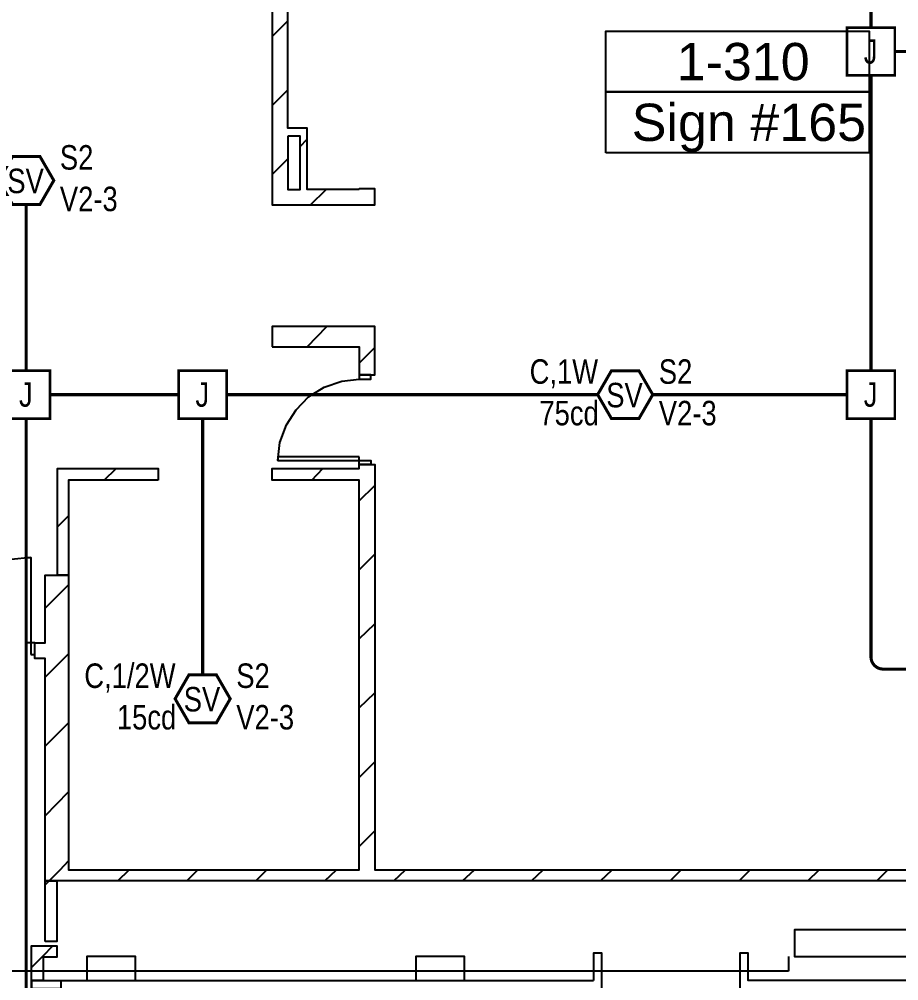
# Model space of a CAD drawing. Header units: inches. Extents: x 8199 to 15931, y 7617 to 15423.
# Drawn here: x 10212.1 to 10642.9, y 8976.3 to 9447.2 of the extents above; entities that cross this region are included whole.
import ezdxf
from ezdxf.enums import TextEntityAlignment as Align

# ---------------------------------------------------------------- set-up
doc = ezdxf.new("R2010")
doc.units = ezdxf.units.IN
doc.header["$LTSCALE"] = 0.25
doc.header["$MEASUREMENT"] = 0
for name, color, linetype in [('BACKGROUND', 8, 'Continuous'), ('CONDUIT', 6, 'Continuous'), ('JUNCTION BOX', 1, 'Continuous'), ('SPEAKER STROBE', 1, 'Continuous')]:
    doc.layers.add(name, color=color, linetype=linetype)
doc.styles.add('Arial', font='arial.ttf', dxfattribs={"width": 0.8})
doc.styles.add('PDF Arial', font='arial.ttf')

# ---------------------------------------------------------------- blocks, each defined once
blk = doc.blocks.new('GC-S7VM')
at = {"layer": 'SPEAKER STROBE', "const_width": 1.46}
blk.add_lwpolyline([(13.83, 0.21), (7.08, 11.9), (-6.42, 11.9), (-13.17, 0.21), (-6.42, -11.49), (7.08, -11.49)], close=True, dxfattribs=at)
at = {"layer": 'SPEAKER STROBE', "style": 'Arial', "width": 0.8}
blk.add_text('SV', height=12, dxfattribs=at).set_placement((0, 0), align=Align.MIDDLE)
for tag, p in [('C', (-12.95, 11.52)), ('CANDELA', (-12.62, -8.82)), ('1/2W', (-12.62, -29.16))]:
    blk.add_attdef(tag, text='', height=12, dxfattribs=at).set_placement(p, align=Align.MIDDLE_RIGHT)
for tag, p in [('Speaker_Circuit', (16.8, 11.52)), ('Visual_Circuit', (16.8, -8.82))]:
    blk.add_attdef(tag, text='', height=12, dxfattribs=at).set_placement(p, align=Align.MIDDLE_LEFT)
blk = doc.blocks.new('JUNCTION BOX')
at = {"const_width": 1.3}
blk.add_lwpolyline([(-11.5, -11.68), (-11.5, 11.7), (11.89, 11.7), (11.89, -11.68)], close=True, dxfattribs=at)
at = {"style": 'Arial', "width": 0.8}
blk.add_text('J', height=12, dxfattribs=at).set_placement((0, 0), align=Align.MIDDLE)
blk.add_attdef('SUBSCRIPT', text='', height=12, dxfattribs=at).set_placement((-16.56, -9.02), align=Align.MIDDLE_RIGHT)

msp = doc.modelspace()

# ---------------------------------------------------------------- linework, layer by layer
at = {"layer": 'BACKGROUND'}
for points in [[(10378.64, 9363.9), (10353.15, 9363.9), (10353.15, 9393.85), (10349.64, 9393.85), (10343.59, 9393.85), (10343.59, 9594.88), (10378.64, 9594.88), (10386.28, 9594.88), (10386.28, 9606.67), (10378.64, 9606.67), (10343.59, 9606.67), (10335.95, 9606.67), (10335.95, 9356.26), (10343.59, 9356.26), (10378.64, 9356.26), (10386.28, 9356.26), (10386.28, 9364.22), (10378.64, 9364.22)], [(10499.38, 9411.69), (10499.38, 9441.32), (10628.41, 9441.32), (10628.41, 9411.69)], [(10499.38, 9381.74), (10499.38, 9411.69), (10628.41, 9411.69), (10628.41, 9381.74)], [(10343.59, 9390.03), (10343.59, 9363.9), (10349.64, 9363.9), (10349.64, 9390.03)], [(10335.95, 9286.81), (10378.64, 9286.81), (10378.64, 9273.11), (10386.28, 9273.11), (10386.28, 9296.68), (10378.64, 9296.68), (10335.95, 9296.68)], [(10378.64, 9232.97), (10338.81, 9232.97), (10338.81, 9231.05), (10378.64, 9231.05)], [(10384.37, 9229.14), (10378.64, 9229.14), (10378.64, 9231.05), (10384.37, 9231.05)], [(10280.19, 9221.5), (10236.23, 9221.5), (10236.23, 9174.98), (10230.81, 9174.98), (10230.81, 9221.5), (10230.81, 9227.23), (10280.19, 9227.23)], [(10215.84, 9141.85), (10215.84, 9183.59), (10217.75, 9183.59), (10217.75, 9141.85)], [(10224.76, 8995.62), (10224.76, 9025.25), (10230.49, 9025.25), (10230.49, 8995.62)], [(10569.15, 8972.36), (10661.54, 8972.36), (10665.68, 8972.36), (10665.68, 8988.29), (10688.94, 8988.29), (10728.76, 8988.29), (10783.56, 8988.29), (10783.56, 9001.36), (10728.76, 9001.36), (10688.94, 9001.36), (10591.77, 9001.36), (10591.77, 8988.29), (10661.54, 8988.29), (10661.54, 8976.51), (10569.15, 8976.51), (10569.15, 8989.89), (10565.01, 8989.89), (10565.01, 8972.36)]]:
    msp.add_lwpolyline(points, close=True, dxfattribs=at)
for points in [[(10335.95, 9438.77), (10343.59, 9446.42)], [(10335.95, 9405), (10343.59, 9412.65)], [(10349.64, 9384.93), (10353.15, 9388.43)], [(10335.95, 9371.23), (10343.59, 9378.88)], [(10354.74, 9356.26), (10362.39, 9363.9)], [(10353.15, 9286.81), (10362.71, 9296.68)], [(10378.64, 9278.84), (10386.28, 9286.49)], [(10338.81, 9231.05), (10339.77, 9239.97), (10342.95, 9248.58), (10347.73, 9255.9), (10353.79, 9262.28), (10361.43, 9267.05), (10370.03, 9269.92), (10378.64, 9270.88), (10384.37, 9270.88), (10384.37, 9273.11), (10378.64, 9273.11), (10378.64, 9270.88)], [(10729.4, 9025.25), (10224.76, 9025.25), (10224.76, 9030.67), (10224.76, 9134.2), (10219.66, 9134.2), (10219.66, 9141.85), (10224.76, 9141.85), (10224.76, 9174.98), (10236.23, 9174.98), (10236.23, 9030.67), (10378.64, 9030.67), (10378.64, 9221.5), (10335.95, 9221.5), (10335.95, 9227.23), (10378.64, 9227.23), (10378.64, 9229.14), (10386.28, 9229.14), (10386.28, 9030.67), (10729.4, 9030.67)], [(10253.75, 9221.5), (10259.48, 9227.23)], [(10355.38, 9221.5), (10360.79, 9227.23)], [(10378.64, 9211.3), (10386.28, 9218.95)], [(10230.81, 9198.56), (10236.23, 9203.97)], [(10217.75, 9183.59), (10208.19, 9182.63), (10199.59, 9179.44), (10191.63, 9174.67), (10184.94, 9167.97), (10179.84, 9160.01), (10176.97, 9151.09), (10175.7, 9141.85), (10173.79, 9141.85), (10173.79, 9136.12), (10175.7, 9136.12), (10175.7, 9141.85)], [(10378.64, 9177.53), (10386.28, 9185.18)], [(10224.76, 9158.74), (10236.23, 9170.2)], [(10378.64, 9143.76), (10386.28, 9151.09)], [(10219.66, 9141.85), (10217.75, 9141.85)], [(10217.75, 9141.85), (10217.75, 9136.12)], [(10219.66, 9136.12), (10219.66, 9141.85)], [(10217.75, 9136.12), (10219.66, 9136.12)], [(10224.76, 9124.97), (10236.23, 9136.43)], [(10378.64, 9109.99), (10386.28, 9117.32)], [(10224.76, 9091.2), (10236.23, 9102.67)], [(10378.64, 9075.9), (10386.28, 9083.55)], [(10224.76, 9057.11), (10236.23, 9068.9)], [(10378.64, 9042.13), (10386.28, 9049.78)], [(10224.76, 9023.34), (10226.67, 9025.25), (10232.09, 9030.67), (10236.23, 9035.13)], [(10260.44, 9025.25), (10265.86, 9030.67)], [(10294.21, 9025.25), (10299.63, 9030.67)], [(10327.98, 9025.25), (10333.4, 9030.67)], [(10361.75, 9025.25), (10367.48, 9030.67)], [(10395.52, 9025.25), (10401.25, 9030.67)], [(10429.29, 9025.25), (10435.02, 9030.67)], [(10463.06, 9025.25), (10468.79, 9030.67)], [(10496.83, 9025.25), (10502.56, 9030.67)], [(10530.92, 9025.25), (10536.33, 9030.67)], [(10564.69, 9025.25), (10570.1, 9030.67)], [(10598.46, 9025.25), (10603.87, 9030.67)], [(10632.23, 9025.25), (10637.64, 9030.67)], [(10218.07, 8982.88), (10223.8, 8988.61), (10228.58, 8993.39)], [(10218.07, 8976.51), (10218.07, 8993.39), (10223.8, 8993.39), (10230.49, 8993.39), (10230.49, 8987.97), (10223.8, 8987.97), (10223.8, 8976.51), (10218.07, 8976.51), (10218.07, 8972.36), (10218.07, 8976.51), (10223.8, 8976.51), (10232.41, 8976.51), (10232.41, 8972.36), (10218.07, 8972.36), (10493.33, 8972.36), (10497.47, 8972.36), (10497.47, 8989.89), (10493.33, 8989.89), (10493.33, 8976.51)], [(10269.04, 8976.51), (10269.04, 8988.29), (10245.15, 8988.29), (10245.15, 8976.51)], [(10430.25, 8976.51), (10430.25, 8988.29), (10406.35, 8988.29), (10406.35, 8976.51)], [(10588.9, 8988.29), (10588.9, 8980.97)]]:
    msp.add_lwpolyline(points, dxfattribs=at)
at = {"layer": 'BACKGROUND', "ltscale": 0.718333}
for points in [[(10588.9, 8980.97), (9924.65, 8980.97)], [(10218.07, 8976.51), (10493.33, 8976.51)]]:
    msp.add_lwpolyline(points, dxfattribs=at)
at = {"layer": 'CONDUIT', "lineweight": 0, "const_width": 1.5}
for points in [[(10629.31, 9443.06), (10629.31, 9545.64)], [(10730.93, 9431.36), (10641, 9431.36)], [(10629.31, 9275.06), (10629.31, 9419.67)], [(10215.51, 9356.55), (10215.51, 9275.06)], [(10227.2, 9263.36), (10290.23, 9263.36)], [(10313.62, 9263.36), (10495.41, 9263.36)], [(10522.41, 9263.36), (10617.62, 9263.36)], [(10301.92, 9126.11), (10301.92, 9251.67)]]:
    msp.add_lwpolyline(points, dxfattribs=at)
for points in [[(10226.62, 8912.77), (10221.51, 8912.77, -0.414214), (10215.51, 8918.77), (10215.51, 9251.67)], [(10695.06, 9128.98), (10635.31, 9128.98, -0.414214), (10629.31, 9134.98), (10629.31, 9251.67)]]:
    msp.add_lwpolyline(points, format="xyb", dxfattribs=at)

# ---------------------------------------------------------------- block references
at = {"layer": 'JUNCTION BOX'}
for p in [(10629.11, 9431.36), (10215.32, 9263.36), (10301.73, 9263.36), (10629.11, 9263.36)]:
    msp.add_blockref('JUNCTION BOX', p, dxfattribs=at)
at = {"layer": 'SPEAKER STROBE'}
for p, values in [((10215.18, 9368.04), {'C': 'C,1W', 'Speaker_Circuit': 'S2', 'Visual_Circuit': 'V2-3', 'CANDELA': '75cd'}), ((10508.58, 9263.16), {'C': 'C,1W', 'Speaker_Circuit': 'S2', 'Visual_Circuit': 'V2-3', 'CANDELA': '75cd'}), ((10301.6, 9114.22), {'C': 'C,1/2W', 'Speaker_Circuit': 'S2', 'Visual_Circuit': 'V2-3', 'CANDELA': '15cd'})]:
    msp.add_blockref('GC-S7VM', p, dxfattribs=at).add_auto_attribs(values)

# ---------------------------------------------------------------- texts
at = {"layer": 'BACKGROUND', "char_height": 18.245, "attachment_point": 7, "style": 'PDF Arial'}
for s, insert in [('1-310', (10534.1, 9417.1)), ('Sign #165', (10512.12, 9382.11))]:
    msp.add_mtext(s, dxfattribs=dict(at, insert=insert))

doc.saveas('drawing.dxf')
